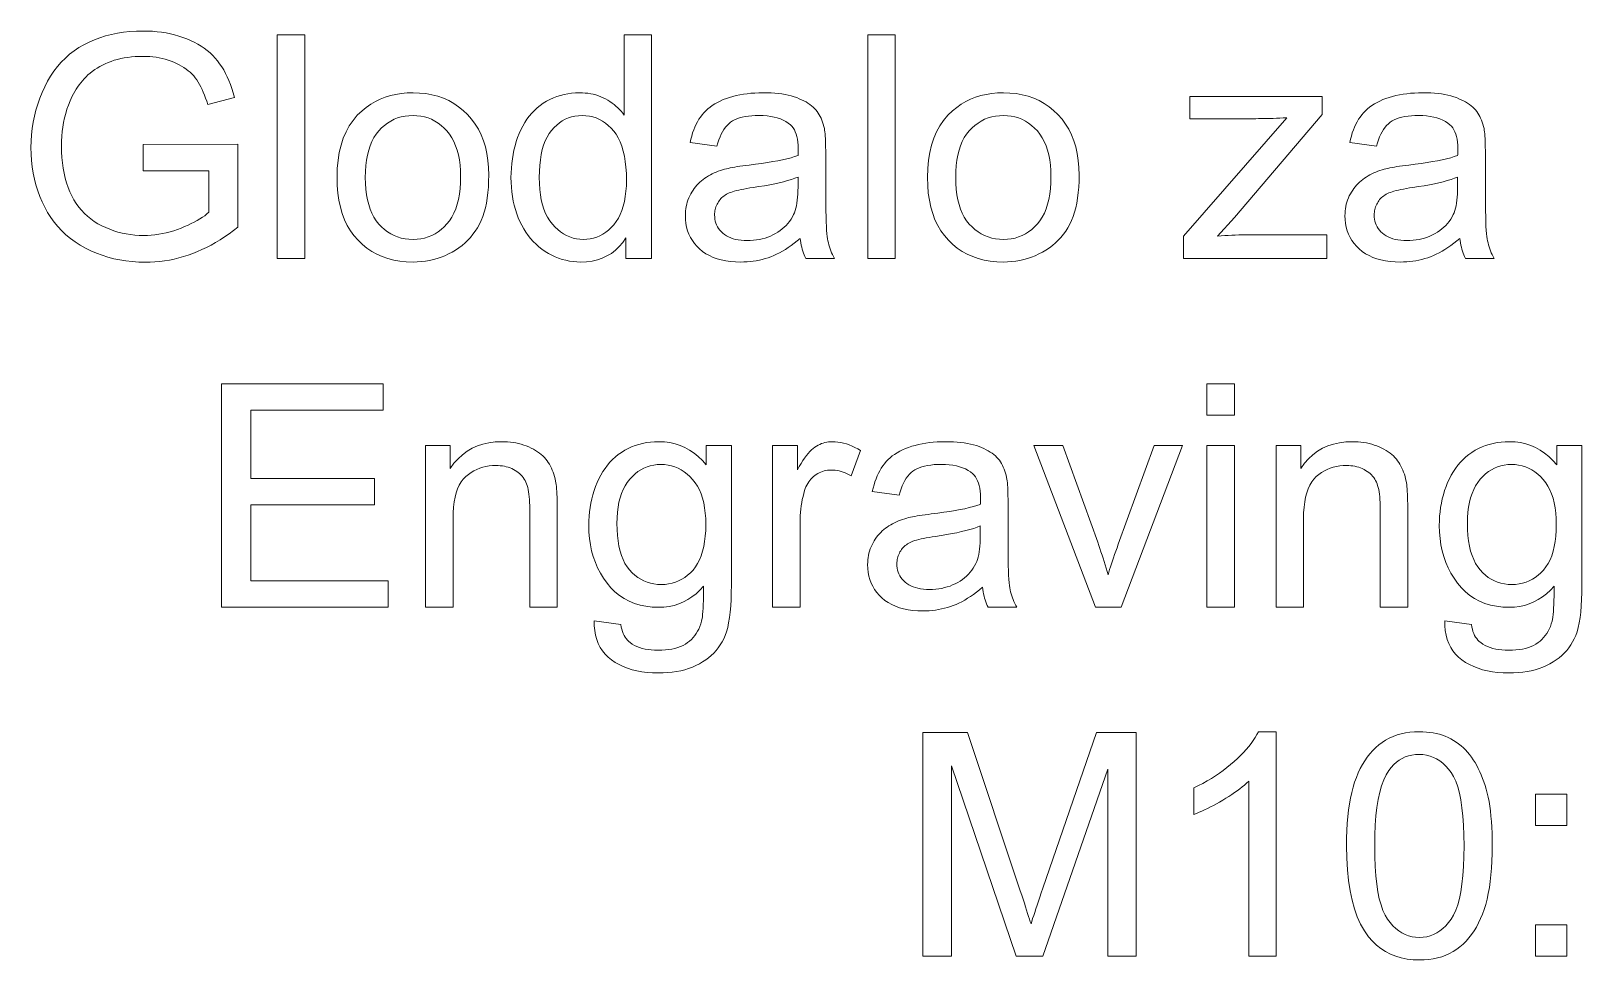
# Model space of a CAD drawing. Extents: x 0 to 594, y 0 to 575.
# Drawn here: x 493.24 to 514.06, y 176.01 to 188.48 of the extents above; entities that cross this region are included whole.
import ezdxf

# ---------------------------------------------------------------- set-up
doc = ezdxf.new("R2010")
doc.units = 0

msp = doc.modelspace()

# ---------------------------------------------------------------- linework, layer by layer
at = {"color": 7, "lineweight": 13}
for points in [[(494.749, 186.605), (494.749, 186.957), (496.019, 186.959), (496.019, 185.845), (495.961, 185.8), (495.902, 185.757), (495.842, 185.716), (495.782, 185.677), (495.722, 185.641), (495.662, 185.607), (495.601, 185.575), (495.539, 185.546), (495.478, 185.519), (495.416, 185.494), (495.353, 185.472), (495.291, 185.452), (495.228, 185.434), (495.164, 185.419), (495.101, 185.406), (495.037, 185.396), (494.972, 185.387), (494.908, 185.382), (494.843, 185.378), (494.777, 185.377), (494.69, 185.379), (494.604, 185.384), (494.519, 185.394), (494.437, 185.407), (494.355, 185.424), (494.276, 185.445), (494.198, 185.47), (494.122, 185.498), (494.047, 185.53), (493.974, 185.566), (493.904, 185.606), (493.837, 185.649), (493.773, 185.695), (493.713, 185.745), (493.657, 185.798), (493.604, 185.854), (493.555, 185.914), (493.509, 185.977), (493.467, 186.044), (493.429, 186.114), (493.394, 186.186), (493.362, 186.26), (493.335, 186.336), (493.311, 186.413), (493.291, 186.493), (493.274, 186.573), (493.261, 186.656), (493.252, 186.74), (493.246, 186.826), (493.244, 186.914), (493.246, 187.001), (493.252, 187.086), (493.261, 187.171), (493.274, 187.255), (493.29, 187.337), (493.31, 187.418), (493.334, 187.498), (493.362, 187.577), (493.393, 187.655), (493.428, 187.731), (493.466, 187.805), (493.507, 187.875), (493.552, 187.941), (493.6, 188.004), (493.651, 188.062), (493.705, 188.116), (493.763, 188.167), (493.823, 188.213), (493.887, 188.256), (493.955, 188.295), (494.024, 188.33), (494.096, 188.361), (494.17, 188.389), (494.246, 188.413), (494.324, 188.433), (494.405, 188.45), (494.487, 188.463), (494.571, 188.472), (494.658, 188.477), (494.747, 188.479), (494.811, 188.478), (494.874, 188.475), (494.936, 188.47), (494.997, 188.462), (495.056, 188.453), (495.115, 188.441), (495.171, 188.427), (495.227, 188.412), (495.282, 188.394), (495.335, 188.374), (495.386, 188.352), (495.436, 188.328), (495.482, 188.303), (495.527, 188.276), (495.569, 188.248), (495.61, 188.217), (495.647, 188.186), (495.683, 188.152), (495.716, 188.117), (495.747, 188.08), (495.776, 188.041), (495.804, 188), (495.83, 187.957), (495.855, 187.911), (495.879, 187.863), (495.901, 187.813), (495.921, 187.76), (495.94, 187.706), (495.958, 187.648), (495.974, 187.589), (495.616, 187.491), (495.602, 187.536), (495.588, 187.578), (495.573, 187.619), (495.557, 187.658), (495.541, 187.695), (495.523, 187.73), (495.506, 187.763), (495.487, 187.795), (495.468, 187.824), (495.448, 187.851), (495.428, 187.877), (495.405, 187.901), (495.381, 187.925), (495.354, 187.947), (495.327, 187.969), (495.297, 187.989), (495.266, 188.009), (495.233, 188.027), (495.198, 188.044), (495.162, 188.061), (495.124, 188.076), (495.086, 188.089), (495.047, 188.101), (495.006, 188.111), (494.965, 188.12), (494.924, 188.127), (494.881, 188.132), (494.838, 188.136), (494.794, 188.139), (494.749, 188.139), (494.695, 188.139), (494.643, 188.136), (494.592, 188.132), (494.543, 188.126), (494.495, 188.119), (494.448, 188.11), (494.404, 188.099), (494.36, 188.086), (494.318, 188.072), (494.278, 188.057), (494.239, 188.039), (494.202, 188.021), (494.166, 188.002), (494.131, 187.982), (494.099, 187.961), (494.067, 187.938), (494.038, 187.915), (494.009, 187.891), (493.983, 187.865), (493.958, 187.839), (493.934, 187.811), (493.911, 187.784), (493.889, 187.755), (493.869, 187.726), (493.849, 187.697), (493.831, 187.667), (493.814, 187.637), (493.798, 187.605), (493.782, 187.574), (493.768, 187.542), (493.747, 187.486), (493.727, 187.429), (493.71, 187.371), (493.695, 187.312), (493.682, 187.252), (493.672, 187.191), (493.664, 187.129), (493.658, 187.066), (493.655, 187.003), (493.654, 186.938), (493.655, 186.859), (493.659, 186.783), (493.666, 186.709), (493.676, 186.638), (493.688, 186.57), (493.703, 186.504), (493.721, 186.441), (493.742, 186.38), (493.766, 186.322), (493.792, 186.267), (493.821, 186.214), (493.852, 186.165), (493.886, 186.117), (493.923, 186.073), (493.961, 186.032), (494.003, 185.993), (494.047, 185.957), (494.093, 185.924), (494.142, 185.893), (494.194, 185.866), (494.247, 185.841), (494.301, 185.819), (494.355, 185.799), (494.41, 185.782), (494.466, 185.768), (494.523, 185.756), (494.58, 185.747), (494.637, 185.74), (494.696, 185.736), (494.755, 185.735), (494.806, 185.736), (494.857, 185.739), (494.908, 185.744), (494.959, 185.751), (495.009, 185.76), (495.06, 185.771), (495.11, 185.784), (495.159, 185.798), (495.209, 185.815), (495.258, 185.834), (495.306, 185.854), (495.352, 185.874), (495.395, 185.895), (495.436, 185.916), (495.474, 185.937), (495.51, 185.958), (495.544, 185.98), (495.575, 186.001), (495.604, 186.024), (495.631, 186.046), (495.631, 186.605)], [(496.549, 185.428), (496.549, 188.428), (496.918, 188.428), (496.918, 185.428)], [(501.229, 185.428), (501.229, 185.702), (501.186, 185.641), (501.139, 185.586), (501.088, 185.537), (501.033, 185.495), (500.974, 185.46), (500.911, 185.431), (500.845, 185.408), (500.774, 185.392), (500.7, 185.382), (500.622, 185.379), (500.57, 185.38), (500.519, 185.385), (500.47, 185.392), (500.421, 185.402), (500.372, 185.415), (500.325, 185.43), (500.278, 185.449), (500.233, 185.471), (500.188, 185.495), (500.144, 185.522), (500.101, 185.552), (500.061, 185.584), (500.022, 185.618), (499.985, 185.655), (499.95, 185.694), (499.918, 185.735), (499.887, 185.778), (499.858, 185.824), (499.831, 185.872), (499.806, 185.922), (499.783, 185.974), (499.763, 186.028), (499.745, 186.083), (499.73, 186.14), (499.716, 186.198), (499.706, 186.258), (499.697, 186.319), (499.691, 186.382), (499.688, 186.447), (499.686, 186.513), (499.688, 186.577), (499.691, 186.64), (499.696, 186.702), (499.704, 186.763), (499.714, 186.823), (499.726, 186.881), (499.74, 186.939), (499.756, 186.995), (499.774, 187.049), (499.795, 187.103), (499.818, 187.155), (499.843, 187.204), (499.87, 187.251), (499.899, 187.295), (499.931, 187.337), (499.964, 187.376), (500, 187.413), (500.038, 187.448), (500.078, 187.48), (500.12, 187.509), (500.164, 187.536), (500.209, 187.56), (500.255, 187.581), (500.302, 187.6), (500.35, 187.615), (500.399, 187.628), (500.449, 187.638), (500.5, 187.645), (500.552, 187.649), (500.605, 187.65), (500.644, 187.65), (500.682, 187.647), (500.719, 187.643), (500.756, 187.637), (500.791, 187.63), (500.826, 187.621), (500.859, 187.61), (500.892, 187.597), (500.924, 187.583), (500.955, 187.567), (500.985, 187.55), (501.014, 187.532), (501.042, 187.513), (501.069, 187.493), (501.094, 187.472), (501.119, 187.45), (501.142, 187.427), (501.164, 187.403), (501.185, 187.378), (501.205, 187.352), (501.205, 188.428), (501.571, 188.428), (501.571, 185.428)], [(504.473, 185.428), (504.473, 188.428), (504.841, 188.428), (504.841, 185.428)], [(497.352, 186.515), (497.355, 186.632), (497.365, 186.744), (497.382, 186.849), (497.405, 186.947), (497.435, 187.04), (497.472, 187.126), (497.516, 187.206), (497.566, 187.28), (497.623, 187.348), (497.687, 187.409), (497.744, 187.455), (497.804, 187.496), (497.866, 187.532), (497.931, 187.563), (497.998, 187.59), (498.068, 187.612), (498.14, 187.629), (498.214, 187.641), (498.291, 187.648), (498.371, 187.65), (498.459, 187.647), (498.543, 187.639), (498.625, 187.624), (498.703, 187.603), (498.778, 187.577), (498.85, 187.545), (498.918, 187.506), (498.983, 187.462), (499.045, 187.412), (499.103, 187.357), (499.157, 187.296), (499.206, 187.23), (499.248, 187.16), (499.285, 187.086), (499.317, 187.007), (499.342, 186.924), (499.362, 186.836), (499.376, 186.743), (499.385, 186.647), (499.388, 186.545), (499.386, 186.463), (499.383, 186.385), (499.376, 186.31), (499.368, 186.238), (499.356, 186.171), (499.342, 186.106), (499.326, 186.046), (499.307, 185.989), (499.286, 185.935), (499.262, 185.885), (499.236, 185.838), (499.207, 185.793), (499.176, 185.751), (499.143, 185.71), (499.107, 185.672), (499.07, 185.635), (499.03, 185.601), (498.987, 185.569), (498.943, 185.54), (498.896, 185.512), (498.847, 185.487), (498.798, 185.464), (498.747, 185.444), (498.696, 185.427), (498.644, 185.412), (498.591, 185.4), (498.537, 185.391), (498.483, 185.384), (498.427, 185.38), (498.371, 185.379), (498.281, 185.382), (498.195, 185.391), (498.113, 185.405), (498.034, 185.426), (497.958, 185.452), (497.886, 185.484), (497.818, 185.522), (497.753, 185.566), (497.691, 185.616), (497.633, 185.671), (497.579, 185.733), (497.532, 185.799), (497.489, 185.87), (497.453, 185.947), (497.422, 186.029), (497.397, 186.115), (497.377, 186.208), (497.363, 186.305), (497.354, 186.407)], [(503.568, 185.696), (503.528, 185.662), (503.487, 185.631), (503.447, 185.601), (503.407, 185.573), (503.368, 185.548), (503.328, 185.524), (503.29, 185.503), (503.251, 185.483), (503.213, 185.466), (503.175, 185.45), (503.136, 185.437), (503.098, 185.425), (503.059, 185.414), (503.019, 185.405), (502.978, 185.397), (502.937, 185.39), (502.896, 185.385), (502.854, 185.382), (502.811, 185.38), (502.768, 185.379), (502.698, 185.381), (502.632, 185.386), (502.568, 185.395), (502.508, 185.407), (502.452, 185.423), (502.398, 185.442), (502.348, 185.465), (502.301, 185.491), (502.258, 185.521), (502.218, 185.554), (502.181, 185.59), (502.149, 185.628), (502.12, 185.668), (502.095, 185.709), (502.074, 185.753), (502.056, 185.799), (502.043, 185.846), (502.033, 185.896), (502.027, 185.948), (502.026, 186.001), (502.026, 186.033), (502.028, 186.064), (502.032, 186.094), (502.037, 186.124), (502.044, 186.154), (502.052, 186.183), (502.061, 186.211), (502.072, 186.239), (502.084, 186.266), (502.098, 186.293), (502.113, 186.318), (502.129, 186.343), (502.146, 186.367), (502.163, 186.39), (502.182, 186.412), (502.202, 186.432), (502.222, 186.452), (502.243, 186.47), (502.265, 186.488), (502.288, 186.504), (502.312, 186.52), (502.337, 186.535), (502.362, 186.549), (502.387, 186.562), (502.414, 186.574), (502.44, 186.586), (502.468, 186.597), (502.496, 186.607), (502.524, 186.617), (502.553, 186.625), (502.576, 186.631), (502.601, 186.636), (502.629, 186.642), (502.658, 186.648), (502.69, 186.653), (502.723, 186.659), (502.759, 186.664), (502.798, 186.67), (502.838, 186.675), (502.881, 186.68), (502.968, 186.691), (503.05, 186.702), (503.127, 186.714), (503.2, 186.726), (503.268, 186.739), (503.332, 186.752), (503.39, 186.765), (503.444, 186.779), (503.493, 186.793), (503.538, 186.807), (503.538, 186.822), (503.539, 186.835), (503.539, 186.848), (503.539, 186.859), (503.539, 186.869), (503.54, 186.878), (503.54, 186.886), (503.54, 186.893), (503.54, 186.899), (503.54, 186.903), (503.539, 186.947), (503.536, 186.988), (503.53, 187.027), (503.523, 187.062), (503.514, 187.095), (503.502, 187.126), (503.489, 187.153), (503.473, 187.178), (503.455, 187.201), (503.435, 187.221), (503.406, 187.244), (503.374, 187.266), (503.338, 187.284), (503.301, 187.301), (503.26, 187.314), (503.217, 187.325), (503.171, 187.334), (503.122, 187.34), (503.07, 187.344), (503.016, 187.345), (502.965, 187.345), (502.917, 187.342), (502.872, 187.337), (502.83, 187.331), (502.79, 187.323), (502.753, 187.313), (502.719, 187.301), (502.687, 187.287), (502.658, 187.272), (502.632, 187.254), (502.608, 187.235), (502.585, 187.212), (502.564, 187.187), (502.544, 187.159), (502.525, 187.128), (502.507, 187.095), (502.491, 187.058), (502.475, 187.019), (502.462, 186.977), (502.449, 186.932), (502.089, 186.981), (502.099, 187.027), (502.111, 187.07), (502.124, 187.112), (502.138, 187.152), (502.154, 187.19), (502.171, 187.227), (502.189, 187.261), (502.208, 187.294), (502.229, 187.325), (502.251, 187.355), (502.274, 187.382), (502.3, 187.409), (502.327, 187.434), (502.357, 187.458), (502.388, 187.48), (502.422, 187.502), (502.457, 187.522), (502.495, 187.54), (502.534, 187.558), (502.576, 187.574), (502.619, 187.588), (502.664, 187.601), (502.71, 187.613), (502.757, 187.623), (502.806, 187.631), (502.856, 187.638), (502.907, 187.643), (502.96, 187.647), (503.014, 187.65), (503.069, 187.65), (503.124, 187.65), (503.176, 187.648), (503.227, 187.644), (503.275, 187.64), (503.321, 187.634), (503.366, 187.627), (503.408, 187.618), (503.448, 187.608), (503.486, 187.597), (503.521, 187.585), (503.555, 187.571), (503.587, 187.557), (503.617, 187.543), (503.646, 187.527), (503.672, 187.511), (503.697, 187.494), (503.72, 187.477), (503.741, 187.458), (503.76, 187.44), (503.777, 187.42), (503.793, 187.4), (503.808, 187.378), (503.822, 187.356), (503.835, 187.332), (503.847, 187.308), (503.858, 187.282), (503.868, 187.256), (503.877, 187.228), (503.885, 187.199), (503.892, 187.169), (503.895, 187.149), (503.898, 187.126), (503.901, 187.099), (503.904, 187.07), (503.906, 187.037), (503.907, 187.002), (503.909, 186.963), (503.909, 186.922), (503.91, 186.877), (503.91, 186.83), (503.91, 186.339), (503.91, 186.24), (503.911, 186.148), (503.912, 186.064), (503.914, 185.988), (503.916, 185.919), (503.919, 185.858), (503.922, 185.805), (503.925, 185.758), (503.929, 185.72), (503.934, 185.689), (503.939, 185.662), (503.945, 185.635), (503.952, 185.608), (503.96, 185.582), (503.969, 185.556), (503.979, 185.53), (503.989, 185.504), (504.001, 185.478), (504.013, 185.453), (504.027, 185.428), (503.642, 185.428), (503.631, 185.451), (503.621, 185.475), (503.611, 185.5), (503.603, 185.526), (503.595, 185.552), (503.588, 185.579), (503.582, 185.607), (503.577, 185.636), (503.572, 185.666)], [(505.275, 186.515), (505.279, 186.632), (505.289, 186.744), (505.305, 186.849), (505.329, 186.947), (505.359, 187.04), (505.396, 187.126), (505.44, 187.206), (505.49, 187.28), (505.547, 187.348), (505.611, 187.409), (505.668, 187.455), (505.728, 187.496), (505.79, 187.532), (505.855, 187.563), (505.922, 187.59), (505.991, 187.612), (506.063, 187.629), (506.138, 187.641), (506.215, 187.648), (506.294, 187.65), (506.382, 187.647), (506.467, 187.639), (506.548, 187.624), (506.627, 187.603), (506.702, 187.577), (506.773, 187.545), (506.841, 187.506), (506.907, 187.462), (506.968, 187.412), (507.027, 187.357), (507.081, 187.296), (507.129, 187.23), (507.172, 187.16), (507.209, 187.086), (507.24, 187.007), (507.266, 186.924), (507.286, 186.836), (507.3, 186.743), (507.308, 186.647), (507.311, 186.545), (507.31, 186.463), (507.306, 186.385), (507.3, 186.31), (507.291, 186.238), (507.28, 186.171), (507.266, 186.106), (507.25, 186.046), (507.231, 185.989), (507.209, 185.935), (507.185, 185.885), (507.159, 185.838), (507.131, 185.793), (507.1, 185.751), (507.066, 185.71), (507.031, 185.672), (506.993, 185.635), (506.953, 185.601), (506.911, 185.569), (506.866, 185.54), (506.819, 185.512), (506.771, 185.487), (506.721, 185.464), (506.671, 185.444), (506.62, 185.427), (506.568, 185.412), (506.515, 185.4), (506.461, 185.391), (506.406, 185.384), (506.351, 185.38), (506.294, 185.379), (506.205, 185.382), (506.119, 185.391), (506.036, 185.405), (505.957, 185.426), (505.882, 185.452), (505.81, 185.484), (505.741, 185.522), (505.676, 185.566), (505.615, 185.616), (505.557, 185.671), (505.503, 185.733), (505.455, 185.799), (505.413, 185.87), (505.376, 185.947), (505.346, 186.029), (505.32, 186.115), (505.301, 186.208), (505.286, 186.305), (505.278, 186.407)], [(508.713, 185.428), (508.713, 185.727), (510.096, 187.315), (510.05, 187.312), (510.005, 187.31), (509.96, 187.308), (509.917, 187.307), (509.875, 187.306), (509.834, 187.304), (509.794, 187.304), (509.755, 187.303), (509.718, 187.303), (509.681, 187.302), (508.795, 187.302), (508.795, 187.601), (510.571, 187.601), (510.571, 187.358), (509.395, 185.978), (509.167, 185.727), (509.217, 185.73), (509.265, 185.733), (509.313, 185.736), (509.361, 185.739), (509.407, 185.741), (509.453, 185.742), (509.499, 185.744), (509.544, 185.744), (509.588, 185.745), (509.632, 185.745), (510.637, 185.745), (510.637, 185.428)], [(512.421, 185.696), (512.38, 185.662), (512.34, 185.631), (512.3, 185.601), (512.26, 185.573), (512.22, 185.548), (512.181, 185.524), (512.142, 185.503), (512.104, 185.483), (512.065, 185.466), (512.027, 185.45), (511.989, 185.437), (511.95, 185.425), (511.911, 185.414), (511.871, 185.405), (511.831, 185.397), (511.79, 185.39), (511.749, 185.385), (511.707, 185.382), (511.664, 185.38), (511.621, 185.379), (511.551, 185.381), (511.484, 185.386), (511.421, 185.395), (511.361, 185.407), (511.304, 185.423), (511.251, 185.442), (511.201, 185.465), (511.154, 185.491), (511.111, 185.521), (511.071, 185.554), (511.034, 185.59), (511.001, 185.628), (510.972, 185.668), (510.947, 185.709), (510.926, 185.753), (510.909, 185.799), (510.895, 185.846), (510.886, 185.896), (510.88, 185.948), (510.878, 186.001), (510.879, 186.033), (510.881, 186.064), (510.885, 186.094), (510.89, 186.124), (510.896, 186.154), (510.904, 186.183), (510.914, 186.211), (510.925, 186.239), (510.937, 186.266), (510.951, 186.293), (510.966, 186.318), (510.982, 186.343), (510.998, 186.367), (511.016, 186.39), (511.035, 186.412), (511.054, 186.432), (511.075, 186.452), (511.096, 186.47), (511.118, 186.488), (511.141, 186.504), (511.165, 186.52), (511.189, 186.535), (511.214, 186.549), (511.24, 186.562), (511.266, 186.574), (511.293, 186.586), (511.32, 186.597), (511.348, 186.607), (511.377, 186.617), (511.406, 186.625), (511.429, 186.631), (511.454, 186.636), (511.481, 186.642), (511.511, 186.648), (511.542, 186.653), (511.576, 186.659), (511.612, 186.664), (511.65, 186.67), (511.691, 186.675), (511.734, 186.68), (511.82, 186.691), (511.903, 186.702), (511.98, 186.714), (512.053, 186.726), (512.121, 186.739), (512.184, 186.752), (512.243, 186.765), (512.297, 186.779), (512.346, 186.793), (512.39, 186.807), (512.391, 186.822), (512.391, 186.835), (512.391, 186.848), (512.392, 186.859), (512.392, 186.869), (512.392, 186.878), (512.392, 186.886), (512.392, 186.893), (512.392, 186.899), (512.393, 186.903), (512.391, 186.947), (512.388, 186.988), (512.383, 187.027), (512.376, 187.062), (512.366, 187.095), (512.355, 187.126), (512.341, 187.153), (512.326, 187.178), (512.308, 187.201), (512.288, 187.221), (512.259, 187.244), (512.226, 187.266), (512.191, 187.284), (512.153, 187.301), (512.113, 187.314), (512.069, 187.325), (512.023, 187.334), (511.974, 187.34), (511.923, 187.344), (511.869, 187.345), (511.818, 187.345), (511.77, 187.342), (511.725, 187.337), (511.682, 187.331), (511.643, 187.323), (511.606, 187.313), (511.571, 187.301), (511.54, 187.287), (511.511, 187.272), (511.485, 187.254), (511.461, 187.235), (511.438, 187.212), (511.416, 187.187), (511.396, 187.159), (511.377, 187.128), (511.36, 187.095), (511.343, 187.058), (511.328, 187.019), (511.314, 186.977), (511.302, 186.932), (510.942, 186.981), (510.952, 187.027), (510.964, 187.07), (510.977, 187.112), (510.991, 187.152), (511.007, 187.19), (511.023, 187.227), (511.041, 187.261), (511.061, 187.294), (511.081, 187.325), (511.103, 187.355), (511.127, 187.382), (511.152, 187.409), (511.18, 187.434), (511.209, 187.458), (511.241, 187.48), (511.274, 187.502), (511.31, 187.522), (511.348, 187.54), (511.387, 187.558), (511.429, 187.574), (511.472, 187.588), (511.516, 187.601), (511.562, 187.613), (511.61, 187.623), (511.658, 187.631), (511.708, 187.638), (511.76, 187.643), (511.812, 187.647), (511.866, 187.65), (511.922, 187.65), (511.976, 187.65), (512.029, 187.648), (512.079, 187.644), (512.128, 187.64), (512.174, 187.634), (512.218, 187.627), (512.26, 187.618), (512.3, 187.608), (512.338, 187.597), (512.374, 187.585), (512.408, 187.571), (512.44, 187.557), (512.47, 187.543), (512.498, 187.527), (512.525, 187.511), (512.55, 187.494), (512.573, 187.477), (512.593, 187.458), (512.613, 187.44), (512.63, 187.42), (512.646, 187.4), (512.661, 187.378), (512.675, 187.356), (512.688, 187.332), (512.699, 187.308), (512.71, 187.282), (512.72, 187.256), (512.729, 187.228), (512.737, 187.199), (512.745, 187.169), (512.748, 187.149), (512.751, 187.126), (512.754, 187.099), (512.756, 187.07), (512.758, 187.037), (512.76, 187.002), (512.761, 186.963), (512.762, 186.922), (512.763, 186.877), (512.763, 186.83), (512.763, 186.339), (512.763, 186.24), (512.764, 186.148), (512.765, 186.064), (512.767, 185.988), (512.769, 185.919), (512.771, 185.858), (512.774, 185.805), (512.778, 185.758), (512.782, 185.72), (512.786, 185.689), (512.792, 185.662), (512.798, 185.635), (512.805, 185.608), (512.813, 185.582), (512.821, 185.556), (512.831, 185.53), (512.842, 185.504), (512.854, 185.478), (512.866, 185.453), (512.88, 185.428), (512.495, 185.428), (512.484, 185.451), (512.474, 185.475), (512.464, 185.5), (512.456, 185.526), (512.448, 185.552), (512.441, 185.579), (512.435, 185.607), (512.429, 185.636), (512.425, 185.666)], [(497.73, 186.515), (497.732, 186.433), (497.737, 186.356), (497.747, 186.283), (497.759, 186.214), (497.776, 186.15), (497.796, 186.089), (497.819, 186.033), (497.847, 185.981), (497.878, 185.933), (497.912, 185.889), (497.95, 185.85), (497.989, 185.815), (498.03, 185.784), (498.073, 185.757), (498.118, 185.734), (498.165, 185.715), (498.213, 185.7), (498.264, 185.69), (498.316, 185.684), (498.371, 185.682), (498.425, 185.684), (498.477, 185.69), (498.527, 185.701), (498.575, 185.715), (498.622, 185.734), (498.667, 185.757), (498.709, 185.784), (498.75, 185.815), (498.79, 185.851), (498.827, 185.89), (498.862, 185.934), (498.893, 185.983), (498.92, 186.035), (498.944, 186.092), (498.964, 186.154), (498.98, 186.22), (498.993, 186.29), (499.002, 186.365), (499.007, 186.444), (499.009, 186.527), (499.007, 186.606), (499.002, 186.68), (498.993, 186.751), (498.98, 186.818), (498.963, 186.881), (498.943, 186.94), (498.919, 186.996), (498.892, 187.047), (498.861, 187.094), (498.826, 187.138), (498.788, 187.177), (498.749, 187.213), (498.708, 187.244), (498.665, 187.271), (498.621, 187.294), (498.574, 187.312), (498.526, 187.327), (498.476, 187.337), (498.424, 187.343), (498.371, 187.345), (498.316, 187.343), (498.264, 187.337), (498.213, 187.327), (498.165, 187.312), (498.118, 187.294), (498.073, 187.271), (498.03, 187.244), (497.989, 187.213), (497.95, 187.178), (497.912, 187.139), (497.878, 187.095), (497.847, 187.048), (497.819, 186.996), (497.796, 186.94), (497.776, 186.879), (497.759, 186.815), (497.747, 186.746), (497.737, 186.673), (497.732, 186.596)], [(500.065, 186.513), (500.067, 186.431), (500.072, 186.354), (500.081, 186.281), (500.093, 186.212), (500.109, 186.148), (500.128, 186.087), (500.151, 186.031), (500.178, 185.98), (500.208, 185.932), (500.241, 185.888), (500.277, 185.849), (500.314, 185.814), (500.352, 185.783), (500.392, 185.756), (500.433, 185.733), (500.475, 185.715), (500.519, 185.7), (500.563, 185.69), (500.609, 185.684), (500.656, 185.682), (500.704, 185.684), (500.75, 185.69), (500.795, 185.7), (500.838, 185.713), (500.88, 185.731), (500.92, 185.753), (500.959, 185.778), (500.996, 185.808), (501.032, 185.842), (501.067, 185.879), (501.099, 185.921), (501.128, 185.967), (501.153, 186.016), (501.175, 186.07), (501.193, 186.129), (501.209, 186.191), (501.22, 186.257), (501.229, 186.328), (501.234, 186.403), (501.236, 186.482), (501.234, 186.569), (501.229, 186.651), (501.22, 186.728), (501.208, 186.801), (501.193, 186.869), (501.174, 186.932), (501.151, 186.99), (501.126, 187.044), (501.096, 187.093), (501.064, 187.137), (501.029, 187.176), (500.992, 187.212), (500.953, 187.243), (500.913, 187.27), (500.872, 187.293), (500.829, 187.312), (500.784, 187.327), (500.738, 187.337), (500.69, 187.343), (500.64, 187.345), (500.592, 187.343), (500.545, 187.337), (500.5, 187.327), (500.457, 187.313), (500.415, 187.295), (500.375, 187.273), (500.336, 187.247), (500.299, 187.217), (500.264, 187.183), (500.23, 187.145), (500.199, 187.102), (500.171, 187.055), (500.146, 187.004), (500.124, 186.947), (500.106, 186.887), (500.091, 186.821), (500.08, 186.751), (500.072, 186.676), (500.067, 186.597)], [(505.654, 186.515), (505.656, 186.433), (505.661, 186.356), (505.67, 186.283), (505.683, 186.214), (505.699, 186.15), (505.719, 186.089), (505.743, 186.033), (505.77, 185.981), (505.801, 185.933), (505.836, 185.889), (505.873, 185.85), (505.913, 185.815), (505.954, 185.784), (505.997, 185.757), (506.042, 185.734), (506.088, 185.715), (506.137, 185.7), (506.188, 185.69), (506.24, 185.684), (506.294, 185.682), (506.348, 185.684), (506.4, 185.69), (506.451, 185.701), (506.499, 185.715), (506.545, 185.734), (506.59, 185.757), (506.633, 185.784), (506.674, 185.815), (506.713, 185.851), (506.751, 185.89), (506.785, 185.934), (506.816, 185.983), (506.844, 186.035), (506.867, 186.092), (506.887, 186.154), (506.904, 186.22), (506.916, 186.29), (506.925, 186.365), (506.931, 186.444), (506.933, 186.527), (506.931, 186.606), (506.925, 186.68), (506.916, 186.751), (506.903, 186.818), (506.887, 186.881), (506.867, 186.94), (506.843, 186.996), (506.816, 187.047), (506.784, 187.094), (506.75, 187.138), (506.712, 187.177), (506.673, 187.213), (506.632, 187.244), (506.589, 187.271), (506.544, 187.294), (506.498, 187.312), (506.45, 187.327), (506.4, 187.337), (506.348, 187.343), (506.294, 187.345), (506.24, 187.343), (506.188, 187.337), (506.137, 187.327), (506.088, 187.312), (506.042, 187.294), (505.997, 187.271), (505.954, 187.244), (505.913, 187.213), (505.873, 187.178), (505.836, 187.139), (505.801, 187.095), (505.77, 187.048), (505.743, 186.996), (505.719, 186.94), (505.699, 186.879), (505.683, 186.815), (505.67, 186.746), (505.661, 186.673), (505.656, 186.596)], [(503.538, 186.519), (503.496, 186.503), (503.45, 186.487), (503.399, 186.472), (503.345, 186.457), (503.287, 186.443), (503.225, 186.429), (503.159, 186.416), (503.089, 186.403), (503.014, 186.391), (502.936, 186.38), (502.892, 186.373), (502.851, 186.366), (502.812, 186.359), (502.776, 186.352), (502.742, 186.345), (502.711, 186.337), (502.683, 186.33), (502.658, 186.322), (502.635, 186.314), (502.615, 186.306), (502.596, 186.297), (502.579, 186.288), (502.562, 186.278), (502.546, 186.267), (502.531, 186.255), (502.517, 186.243), (502.504, 186.23), (502.492, 186.216), (502.48, 186.202), (502.47, 186.186), (502.46, 186.17), (502.451, 186.154), (502.443, 186.137), (502.437, 186.12), (502.431, 186.103), (502.427, 186.085), (502.423, 186.067), (502.42, 186.049), (502.419, 186.03), (502.418, 186.011), (502.42, 185.982), (502.423, 185.954), (502.428, 185.927), (502.436, 185.901), (502.446, 185.876), (502.459, 185.852), (502.473, 185.829), (502.49, 185.807), (502.509, 185.786), (502.53, 185.766), (502.553, 185.747), (502.579, 185.73), (502.606, 185.716), (502.636, 185.703), (502.667, 185.692), (502.701, 185.683), (502.737, 185.676), (502.775, 185.671), (502.814, 185.668), (502.856, 185.667), (502.898, 185.668), (502.94, 185.671), (502.98, 185.676), (503.019, 185.682), (503.057, 185.691), (503.095, 185.701), (503.131, 185.713), (503.167, 185.727), (503.201, 185.743), (503.235, 185.761), (503.267, 185.78), (503.298, 185.801), (503.326, 185.823), (503.353, 185.846), (503.379, 185.871), (503.402, 185.897), (503.424, 185.924), (503.444, 185.953), (503.462, 185.984), (503.478, 186.015), (503.49, 186.041), (503.5, 186.07), (503.509, 186.101), (503.516, 186.134), (503.523, 186.17), (503.528, 186.208), (503.532, 186.248), (503.535, 186.291), (503.537, 186.336), (503.538, 186.384)], [(512.39, 186.519), (512.348, 186.503), (512.302, 186.487), (512.252, 186.472), (512.198, 186.457), (512.14, 186.443), (512.078, 186.429), (512.011, 186.416), (511.941, 186.403), (511.867, 186.391), (511.789, 186.38), (511.745, 186.373), (511.703, 186.366), (511.664, 186.359), (511.628, 186.352), (511.595, 186.345), (511.564, 186.337), (511.536, 186.33), (511.51, 186.322), (511.488, 186.314), (511.468, 186.306), (511.449, 186.297), (511.432, 186.288), (511.415, 186.278), (511.399, 186.267), (511.384, 186.255), (511.37, 186.243), (511.357, 186.23), (511.344, 186.216), (511.333, 186.202), (511.322, 186.186), (511.313, 186.17), (511.304, 186.154), (511.296, 186.137), (511.289, 186.12), (511.284, 186.103), (511.279, 186.085), (511.276, 186.067), (511.273, 186.049), (511.272, 186.03), (511.271, 186.011), (511.272, 185.982), (511.276, 185.954), (511.281, 185.927), (511.289, 185.901), (511.299, 185.876), (511.311, 185.852), (511.326, 185.829), (511.342, 185.807), (511.361, 185.786), (511.383, 185.766), (511.406, 185.747), (511.431, 185.73), (511.459, 185.716), (511.488, 185.703), (511.52, 185.692), (511.554, 185.683), (511.589, 185.676), (511.627, 185.671), (511.667, 185.668), (511.709, 185.667), (511.751, 185.668), (511.792, 185.671), (511.832, 185.676), (511.872, 185.682), (511.91, 185.691), (511.947, 185.701), (511.984, 185.713), (512.019, 185.727), (512.054, 185.743), (512.088, 185.761), (512.12, 185.78), (512.15, 185.801), (512.179, 185.823), (512.206, 185.846), (512.231, 185.871), (512.255, 185.897), (512.277, 185.924), (512.297, 185.953), (512.315, 185.984), (512.331, 186.015), (512.342, 186.041), (512.352, 186.07), (512.361, 186.101), (512.369, 186.134), (512.376, 186.17), (512.381, 186.208), (512.385, 186.248), (512.388, 186.291), (512.39, 186.336), (512.39, 186.384)], [(495.799, 180.746), (495.799, 183.746), (497.969, 183.746), (497.969, 183.392), (496.196, 183.392), (496.196, 182.473), (497.856, 182.473), (497.856, 182.121), (496.196, 182.121), (496.196, 181.1), (498.038, 181.1), (498.038, 180.746)], [(509.025, 183.322), (509.025, 183.746), (509.394, 183.746), (509.394, 183.322)], [(498.539, 180.746), (498.539, 182.919), (498.871, 182.919), (498.871, 182.61), (498.921, 182.678), (498.975, 182.739), (499.034, 182.793), (499.097, 182.839), (499.164, 182.879), (499.235, 182.911), (499.31, 182.936), (499.39, 182.954), (499.474, 182.965), (499.563, 182.968), (499.602, 182.968), (499.64, 182.965), (499.678, 182.962), (499.715, 182.957), (499.751, 182.951), (499.787, 182.943), (499.822, 182.934), (499.857, 182.923), (499.891, 182.911), (499.924, 182.898), (499.956, 182.883), (499.986, 182.868), (500.015, 182.851), (500.042, 182.834), (500.068, 182.816), (500.092, 182.797), (500.114, 182.777), (500.134, 182.757), (500.153, 182.735), (500.17, 182.712), (500.186, 182.689), (500.201, 182.665), (500.215, 182.64), (500.228, 182.614), (500.24, 182.587), (500.251, 182.559), (500.261, 182.531), (500.27, 182.502), (500.278, 182.471), (500.285, 182.44), (500.289, 182.418), (500.292, 182.393), (500.296, 182.365), (500.298, 182.334), (500.3, 182.3), (500.302, 182.262), (500.304, 182.222), (500.305, 182.178), (500.305, 182.132), (500.306, 182.082), (500.306, 180.746), (499.937, 180.746), (499.937, 182.068), (499.937, 182.112), (499.935, 182.153), (499.933, 182.193), (499.93, 182.23), (499.926, 182.265), (499.922, 182.297), (499.916, 182.327), (499.91, 182.355), (499.902, 182.381), (499.894, 182.404), (499.885, 182.426), (499.874, 182.447), (499.862, 182.467), (499.849, 182.486), (499.835, 182.505), (499.819, 182.522), (499.801, 182.539), (499.783, 182.554), (499.763, 182.569), (499.742, 182.582), (499.719, 182.595), (499.696, 182.606), (499.673, 182.616), (499.648, 182.625), (499.623, 182.632), (499.597, 182.638), (499.57, 182.643), (499.542, 182.646), (499.514, 182.648), (499.485, 182.649), (499.439, 182.647), (499.393, 182.643), (499.35, 182.636), (499.307, 182.625), (499.266, 182.612), (499.226, 182.595), (499.187, 182.576), (499.15, 182.553), (499.114, 182.528), (499.079, 182.5), (499.046, 182.467), (499.017, 182.429), (498.992, 182.386), (498.969, 182.337), (498.951, 182.283), (498.935, 182.224), (498.923, 182.159), (498.915, 182.089), (498.91, 182.014), (498.908, 181.933), (498.908, 180.746)], [(500.803, 180.566), (501.161, 180.513), (501.166, 180.48), (501.173, 180.45), (501.182, 180.421), (501.192, 180.394), (501.203, 180.369), (501.217, 180.346), (501.232, 180.325), (501.248, 180.305), (501.266, 180.287), (501.286, 180.271), (501.314, 180.252), (501.345, 180.234), (501.377, 180.219), (501.411, 180.206), (501.448, 180.194), (501.486, 180.185), (501.527, 180.178), (501.569, 180.173), (501.614, 180.17), (501.66, 180.169), (501.71, 180.17), (501.758, 180.173), (501.803, 180.178), (501.846, 180.185), (501.887, 180.194), (501.925, 180.206), (501.961, 180.219), (501.995, 180.234), (502.026, 180.252), (502.055, 180.271), (502.082, 180.292), (502.107, 180.315), (502.131, 180.34), (502.152, 180.366), (502.172, 180.394), (502.19, 180.423), (502.206, 180.454), (502.22, 180.487), (502.233, 180.522), (502.243, 180.558), (502.249, 180.583), (502.254, 180.613), (502.258, 180.647), (502.261, 180.687), (502.264, 180.732), (502.267, 180.782), (502.269, 180.836), (502.27, 180.896), (502.27, 180.961), (502.27, 181.03), (502.221, 180.976), (502.169, 180.928), (502.114, 180.885), (502.058, 180.848), (501.999, 180.817), (501.938, 180.791), (501.874, 180.771), (501.808, 180.757), (501.739, 180.749), (501.668, 180.746), (501.581, 180.749), (501.497, 180.759), (501.418, 180.775), (501.342, 180.798), (501.271, 180.827), (501.204, 180.862), (501.14, 180.904), (501.081, 180.953), (501.026, 181.008), (500.975, 181.069), (500.928, 181.135), (500.886, 181.204), (500.849, 181.275), (500.818, 181.348), (500.79, 181.425), (500.768, 181.504), (500.751, 181.585), (500.739, 181.669), (500.732, 181.756), (500.729, 181.845), (500.73, 181.906), (500.734, 181.967), (500.739, 182.027), (500.747, 182.086), (500.757, 182.144), (500.77, 182.201), (500.784, 182.257), (500.801, 182.312), (500.82, 182.366), (500.842, 182.419), (500.865, 182.47), (500.891, 182.519), (500.918, 182.566), (500.948, 182.61), (500.98, 182.652), (501.013, 182.691), (501.049, 182.728), (501.087, 182.763), (501.126, 182.795), (501.168, 182.825), (501.212, 182.852), (501.257, 182.877), (501.303, 182.898), (501.351, 182.917), (501.401, 182.932), (501.452, 182.945), (501.504, 182.955), (501.558, 182.962), (501.613, 182.967), (501.67, 182.968), (501.746, 182.965), (501.819, 182.956), (501.889, 182.94), (501.957, 182.918), (502.021, 182.89), (502.083, 182.856), (502.143, 182.816), (502.2, 182.769), (502.254, 182.716), (502.305, 182.657), (502.305, 182.919), (502.645, 182.919), (502.645, 181.041), (502.643, 180.942), (502.64, 180.849), (502.635, 180.763), (502.628, 180.682), (502.619, 180.607), (502.607, 180.538), (502.594, 180.475), (502.578, 180.418), (502.561, 180.367), (502.541, 180.321), (502.519, 180.28), (502.495, 180.24), (502.468, 180.202), (502.439, 180.166), (502.408, 180.132), (502.374, 180.099), (502.337, 180.068), (502.299, 180.039), (502.257, 180.012), (502.214, 179.987), (502.168, 179.963), (502.12, 179.942), (502.07, 179.924), (502.018, 179.908), (501.964, 179.895), (501.908, 179.883), (501.849, 179.875), (501.789, 179.869), (501.727, 179.865), (501.662, 179.864), (501.586, 179.866), (501.513, 179.871), (501.442, 179.88), (501.375, 179.892), (501.311, 179.908), (501.249, 179.927), (501.191, 179.95), (501.136, 179.976), (501.083, 180.006), (501.034, 180.039), (500.989, 180.076), (500.948, 180.116), (500.913, 180.16), (500.882, 180.207), (500.857, 180.258), (500.836, 180.312), (500.82, 180.371), (500.809, 180.432), (500.804, 180.497)], [(503.197, 180.746), (503.197, 182.919), (503.529, 182.919), (503.529, 182.59), (503.554, 182.634), (503.579, 182.676), (503.603, 182.714), (503.627, 182.749), (503.651, 182.781), (503.674, 182.81), (503.697, 182.836), (503.719, 182.859), (503.741, 182.878), (503.763, 182.895), (503.785, 182.909), (503.807, 182.921), (503.829, 182.932), (503.852, 182.942), (503.876, 182.95), (503.9, 182.956), (503.924, 182.962), (503.949, 182.965), (503.974, 182.967), (503.999, 182.968), (504.037, 182.967), (504.074, 182.963), (504.112, 182.958), (504.149, 182.949), (504.187, 182.939), (504.225, 182.925), (504.263, 182.91), (504.301, 182.892), (504.339, 182.872), (504.378, 182.85), (504.251, 182.508), (504.224, 182.523), (504.197, 182.537), (504.17, 182.548), (504.143, 182.559), (504.116, 182.568), (504.089, 182.575), (504.062, 182.58), (504.035, 182.584), (504.008, 182.587), (503.981, 182.588), (503.957, 182.587), (503.934, 182.585), (503.911, 182.581), (503.888, 182.576), (503.866, 182.569), (503.845, 182.561), (503.824, 182.552), (503.803, 182.541), (503.783, 182.529), (503.764, 182.515), (503.745, 182.5), (503.728, 182.484), (503.711, 182.466), (503.696, 182.448), (503.682, 182.428), (503.668, 182.408), (503.656, 182.386), (503.645, 182.363), (503.636, 182.339), (503.627, 182.313), (503.615, 182.274), (503.605, 182.233), (503.595, 182.192), (503.588, 182.15), (503.581, 182.108), (503.575, 182.064), (503.571, 182.02), (503.568, 181.975), (503.566, 181.93), (503.565, 181.884), (503.565, 180.746)], [(506.015, 181.014), (505.974, 180.98), (505.934, 180.948), (505.894, 180.919), (505.854, 180.891), (505.814, 180.866), (505.775, 180.842), (505.736, 180.821), (505.697, 180.801), (505.659, 180.784), (505.621, 180.768), (505.583, 180.755), (505.544, 180.743), (505.505, 180.732), (505.465, 180.723), (505.425, 180.715), (505.384, 180.708), (505.342, 180.703), (505.3, 180.7), (505.258, 180.697), (505.215, 180.697), (505.145, 180.698), (505.078, 180.704), (505.015, 180.712), (504.955, 180.725), (504.898, 180.74), (504.845, 180.76), (504.795, 180.782), (504.748, 180.809), (504.704, 180.838), (504.664, 180.872), (504.628, 180.908), (504.595, 180.946), (504.566, 180.985), (504.541, 181.027), (504.52, 181.071), (504.503, 181.117), (504.489, 181.164), (504.48, 181.214), (504.474, 181.265), (504.472, 181.319), (504.473, 181.35), (504.475, 181.382), (504.478, 181.412), (504.484, 181.442), (504.49, 181.472), (504.498, 181.5), (504.508, 181.529), (504.518, 181.557), (504.531, 181.584), (504.545, 181.61), (504.56, 181.636), (504.575, 181.661), (504.592, 181.685), (504.61, 181.708), (504.629, 181.729), (504.648, 181.75), (504.668, 181.77), (504.69, 181.788), (504.712, 181.806), (504.735, 181.822), (504.759, 181.838), (504.783, 181.853), (504.808, 181.867), (504.834, 181.88), (504.86, 181.892), (504.887, 181.904), (504.914, 181.915), (504.942, 181.925), (504.971, 181.934), (505, 181.943), (505.023, 181.949), (505.048, 181.954), (505.075, 181.96), (505.104, 181.966), (505.136, 181.971), (505.17, 181.977), (505.206, 181.982), (505.244, 181.988), (505.285, 181.993), (505.327, 181.998), (505.414, 182.009), (505.496, 182.02), (505.574, 182.032), (505.647, 182.044), (505.715, 182.057), (505.778, 182.069), (505.837, 182.083), (505.891, 182.096), (505.94, 182.111), (505.984, 182.125), (505.985, 182.14), (505.985, 182.153), (505.985, 182.166), (505.986, 182.177), (505.986, 182.187), (505.986, 182.196), (505.986, 182.204), (505.986, 182.211), (505.986, 182.217), (505.986, 182.221), (505.985, 182.265), (505.982, 182.306), (505.977, 182.344), (505.97, 182.38), (505.96, 182.413), (505.949, 182.444), (505.935, 182.471), (505.919, 182.496), (505.902, 182.519), (505.882, 182.538), (505.852, 182.562), (505.82, 182.583), (505.785, 182.602), (505.747, 182.618), (505.706, 182.632), (505.663, 182.643), (505.617, 182.652), (505.568, 182.658), (505.517, 182.662), (505.462, 182.663), (505.412, 182.662), (505.364, 182.66), (505.319, 182.655), (505.276, 182.649), (505.237, 182.641), (505.2, 182.631), (505.165, 182.619), (505.134, 182.605), (505.105, 182.59), (505.079, 182.572), (505.055, 182.553), (505.032, 182.53), (505.01, 182.505), (504.99, 182.477), (504.971, 182.446), (504.953, 182.413), (504.937, 182.376), (504.922, 182.337), (504.908, 182.295), (504.896, 182.25), (504.535, 182.299), (504.546, 182.344), (504.558, 182.388), (504.571, 182.43), (504.585, 182.47), (504.6, 182.508), (504.617, 182.544), (504.635, 182.579), (504.655, 182.612), (504.675, 182.643), (504.697, 182.673), (504.721, 182.7), (504.746, 182.727), (504.774, 182.752), (504.803, 182.776), (504.835, 182.798), (504.868, 182.82), (504.904, 182.84), (504.941, 182.858), (504.981, 182.875), (505.022, 182.891), (505.066, 182.906), (505.11, 182.919), (505.156, 182.931), (505.203, 182.941), (505.252, 182.949), (505.302, 182.956), (505.353, 182.961), (505.406, 182.965), (505.46, 182.967), (505.516, 182.968), (505.57, 182.968), (505.623, 182.966), (505.673, 182.962), (505.722, 182.958), (505.768, 182.952), (505.812, 182.945), (505.854, 182.936), (505.894, 182.926), (505.932, 182.915), (505.968, 182.903), (506.002, 182.889), (506.034, 182.875), (506.064, 182.86), (506.092, 182.845), (506.119, 182.829), (506.143, 182.812), (506.166, 182.795), (506.187, 182.776), (506.206, 182.758), (506.224, 182.738), (506.24, 182.718), (506.254, 182.696), (506.268, 182.674), (506.281, 182.65), (506.293, 182.626), (506.304, 182.6), (506.314, 182.573), (506.323, 182.546), (506.331, 182.517), (506.338, 182.487), (506.342, 182.467), (506.345, 182.444), (506.348, 182.417), (506.35, 182.388), (506.352, 182.355), (506.354, 182.32), (506.355, 182.281), (506.356, 182.24), (506.357, 182.195), (506.357, 182.148), (506.357, 181.656), (506.357, 181.558), (506.358, 181.466), (506.359, 181.382), (506.36, 181.306), (506.363, 181.237), (506.365, 181.176), (506.368, 181.122), (506.372, 181.076), (506.376, 181.038), (506.38, 181.007), (506.385, 180.98), (506.391, 180.953), (506.398, 180.926), (506.406, 180.9), (506.415, 180.873), (506.425, 180.848), (506.436, 180.822), (506.447, 180.796), (506.46, 180.771), (506.473, 180.746), (506.089, 180.746), (506.078, 180.769), (506.067, 180.793), (506.058, 180.818), (506.049, 180.844), (506.042, 180.87), (506.035, 180.897), (506.028, 180.925), (506.023, 180.954), (506.019, 180.984)], [(509.954, 180.746), (509.954, 182.919), (510.286, 182.919), (510.286, 182.61), (510.336, 182.678), (510.39, 182.739), (510.449, 182.793), (510.511, 182.839), (510.578, 182.879), (510.65, 182.911), (510.725, 182.936), (510.805, 182.954), (510.889, 182.965), (510.977, 182.968), (511.016, 182.968), (511.055, 182.965), (511.092, 182.962), (511.13, 182.957), (511.166, 182.951), (511.202, 182.943), (511.237, 182.934), (511.271, 182.923), (511.305, 182.911), (511.339, 182.898), (511.371, 182.883), (511.401, 182.868), (511.43, 182.851), (511.457, 182.834), (511.483, 182.816), (511.506, 182.797), (511.529, 182.777), (511.549, 182.757), (511.568, 182.735), (511.585, 182.712), (511.601, 182.689), (511.616, 182.665), (511.63, 182.64), (511.643, 182.614), (511.655, 182.587), (511.666, 182.559), (511.676, 182.531), (511.685, 182.502), (511.693, 182.471), (511.7, 182.44), (511.704, 182.418), (511.707, 182.393), (511.71, 182.365), (511.713, 182.334), (511.715, 182.3), (511.717, 182.262), (511.718, 182.222), (511.719, 182.178), (511.72, 182.132), (511.72, 182.082), (511.72, 180.746), (511.352, 180.746), (511.352, 182.068), (511.351, 182.112), (511.35, 182.153), (511.348, 182.193), (511.345, 182.23), (511.341, 182.265), (511.336, 182.297), (511.331, 182.327), (511.324, 182.355), (511.317, 182.381), (511.309, 182.404), (511.3, 182.426), (511.289, 182.447), (511.277, 182.467), (511.264, 182.486), (511.249, 182.505), (511.233, 182.522), (511.216, 182.539), (511.198, 182.554), (511.178, 182.569), (511.156, 182.582), (511.134, 182.595), (511.111, 182.606), (511.087, 182.616), (511.063, 182.625), (511.038, 182.632), (511.011, 182.638), (510.985, 182.643), (510.957, 182.646), (510.929, 182.648), (510.9, 182.649), (510.853, 182.647), (510.808, 182.643), (510.764, 182.636), (510.722, 182.625), (510.68, 182.612), (510.64, 182.595), (510.602, 182.576), (510.564, 182.553), (510.528, 182.528), (510.493, 182.5), (510.461, 182.467), (510.432, 182.429), (510.406, 182.386), (510.384, 182.337), (510.365, 182.283), (510.35, 182.224), (510.338, 182.159), (510.329, 182.089), (510.324, 182.014), (510.323, 181.933), (510.323, 180.746)], [(512.218, 180.566), (512.576, 180.513), (512.581, 180.48), (512.588, 180.45), (512.596, 180.421), (512.606, 180.394), (512.618, 180.369), (512.631, 180.346), (512.646, 180.325), (512.663, 180.305), (512.681, 180.287), (512.7, 180.271), (512.729, 180.252), (512.759, 180.234), (512.792, 180.219), (512.826, 180.206), (512.863, 180.194), (512.901, 180.185), (512.942, 180.178), (512.984, 180.173), (513.029, 180.17), (513.075, 180.169), (513.125, 180.17), (513.173, 180.173), (513.218, 180.178), (513.261, 180.185), (513.302, 180.194), (513.34, 180.206), (513.376, 180.219), (513.41, 180.234), (513.441, 180.252), (513.47, 180.271), (513.497, 180.292), (513.522, 180.315), (513.545, 180.34), (513.567, 180.366), (513.587, 180.394), (513.604, 180.423), (513.621, 180.454), (513.635, 180.487), (513.647, 180.522), (513.658, 180.558), (513.664, 180.583), (513.668, 180.613), (513.673, 180.647), (513.676, 180.687), (513.679, 180.732), (513.682, 180.782), (513.683, 180.836), (513.684, 180.896), (513.685, 180.961), (513.685, 181.03), (513.635, 180.976), (513.583, 180.928), (513.529, 180.885), (513.473, 180.848), (513.414, 180.817), (513.352, 180.791), (513.289, 180.771), (513.222, 180.757), (513.154, 180.749), (513.083, 180.746), (512.996, 180.749), (512.912, 180.759), (512.832, 180.775), (512.757, 180.798), (512.686, 180.827), (512.618, 180.862), (512.555, 180.904), (512.496, 180.953), (512.441, 181.008), (512.389, 181.069), (512.343, 181.135), (512.301, 181.204), (512.264, 181.275), (512.232, 181.348), (512.205, 181.425), (512.183, 181.504), (512.166, 181.585), (512.154, 181.669), (512.146, 181.756), (512.144, 181.845), (512.145, 181.906), (512.148, 181.967), (512.154, 182.027), (512.162, 182.086), (512.172, 182.144), (512.184, 182.201), (512.199, 182.257), (512.216, 182.312), (512.235, 182.366), (512.256, 182.419), (512.28, 182.47), (512.305, 182.519), (512.333, 182.566), (512.363, 182.61), (512.394, 182.652), (512.428, 182.691), (512.464, 182.728), (512.501, 182.763), (512.541, 182.795), (512.583, 182.825), (512.626, 182.852), (512.671, 182.877), (512.718, 182.898), (512.766, 182.917), (512.815, 182.932), (512.866, 182.945), (512.919, 182.955), (512.973, 182.962), (513.028, 182.967), (513.085, 182.968), (513.161, 182.965), (513.234, 182.956), (513.304, 182.94), (513.371, 182.918), (513.436, 182.89), (513.498, 182.856), (513.558, 182.816), (513.614, 182.769), (513.668, 182.716), (513.72, 182.657), (513.72, 182.919), (514.059, 182.919), (514.059, 181.041), (514.058, 180.942), (514.055, 180.849), (514.05, 180.763), (514.043, 180.682), (514.033, 180.607), (514.022, 180.538), (514.009, 180.475), (513.993, 180.418), (513.976, 180.367), (513.956, 180.321), (513.934, 180.28), (513.91, 180.24), (513.883, 180.202), (513.854, 180.166), (513.822, 180.132), (513.788, 180.099), (513.752, 180.068), (513.713, 180.039), (513.672, 180.012), (513.628, 179.987), (513.583, 179.963), (513.535, 179.942), (513.485, 179.924), (513.433, 179.908), (513.379, 179.895), (513.322, 179.883), (513.264, 179.875), (513.204, 179.869), (513.141, 179.865), (513.077, 179.864), (513.001, 179.866), (512.927, 179.871), (512.857, 179.88), (512.79, 179.892), (512.726, 179.908), (512.664, 179.927), (512.606, 179.95), (512.551, 179.976), (512.498, 180.006), (512.449, 180.039), (512.403, 180.076), (512.363, 180.116), (512.327, 180.16), (512.297, 180.207), (512.271, 180.258), (512.251, 180.312), (512.235, 180.371), (512.224, 180.432), (512.218, 180.497)], [(507.531, 180.746), (506.705, 182.919), (507.093, 182.919), (507.56, 181.618), (507.575, 181.575), (507.59, 181.533), (507.604, 181.49), (507.619, 181.446), (507.633, 181.403), (507.646, 181.359), (507.66, 181.314), (507.673, 181.27), (507.686, 181.225), (507.699, 181.18), (507.709, 181.215), (507.72, 181.251), (507.732, 181.289), (507.745, 181.328), (507.758, 181.369), (507.772, 181.411), (507.787, 181.454), (507.803, 181.499), (507.819, 181.545), (507.836, 181.593), (508.319, 182.919), (508.698, 182.919), (507.875, 180.746)], [(509.025, 180.746), (509.025, 182.919), (509.394, 182.919), (509.394, 180.746)], [(501.108, 181.871), (501.109, 181.788), (501.115, 181.71), (501.123, 181.636), (501.135, 181.566), (501.15, 181.501), (501.169, 181.441), (501.191, 181.386), (501.216, 181.335), (501.245, 181.289), (501.278, 181.247), (501.312, 181.21), (501.349, 181.176), (501.387, 181.147), (501.427, 181.121), (501.469, 181.1), (501.512, 181.082), (501.557, 181.068), (501.604, 181.059), (501.653, 181.053), (501.703, 181.051), (501.753, 181.053), (501.801, 181.059), (501.848, 181.068), (501.893, 181.082), (501.936, 181.1), (501.978, 181.121), (502.018, 181.147), (502.057, 181.176), (502.094, 181.209), (502.129, 181.246), (502.161, 181.287), (502.191, 181.333), (502.217, 181.383), (502.239, 181.438), (502.258, 181.497), (502.273, 181.561), (502.285, 181.629), (502.294, 181.701), (502.299, 181.778), (502.301, 181.859), (502.299, 181.937), (502.294, 182.011), (502.285, 182.081), (502.272, 182.147), (502.257, 182.209), (502.237, 182.267), (502.214, 182.321), (502.187, 182.372), (502.157, 182.418), (502.124, 182.461), (502.088, 182.499), (502.05, 182.534), (502.011, 182.564), (501.97, 182.59), (501.929, 182.613), (501.885, 182.631), (501.84, 182.645), (501.794, 182.655), (501.746, 182.661), (501.697, 182.663), (501.649, 182.661), (501.602, 182.655), (501.556, 182.645), (501.512, 182.631), (501.47, 182.613), (501.429, 182.591), (501.389, 182.566), (501.351, 182.536), (501.315, 182.502), (501.28, 182.464), (501.247, 182.422), (501.218, 182.376), (501.192, 182.327), (501.17, 182.273), (501.151, 182.216), (501.135, 182.155), (501.123, 182.09), (501.115, 182.021), (501.109, 181.948)], [(512.522, 181.871), (512.524, 181.788), (512.529, 181.71), (512.538, 181.636), (512.55, 181.566), (512.565, 181.501), (512.584, 181.441), (512.606, 181.386), (512.631, 181.335), (512.66, 181.289), (512.692, 181.247), (512.727, 181.21), (512.764, 181.176), (512.802, 181.147), (512.842, 181.121), (512.884, 181.1), (512.927, 181.082), (512.972, 181.068), (513.019, 181.059), (513.068, 181.053), (513.118, 181.051), (513.168, 181.053), (513.216, 181.059), (513.263, 181.068), (513.308, 181.082), (513.351, 181.1), (513.393, 181.121), (513.433, 181.147), (513.472, 181.176), (513.508, 181.209), (513.544, 181.246), (513.576, 181.287), (513.605, 181.333), (513.631, 181.383), (513.654, 181.438), (513.672, 181.497), (513.688, 181.561), (513.7, 181.629), (513.709, 181.701), (513.714, 181.778), (513.715, 181.859), (513.714, 181.937), (513.708, 182.011), (513.7, 182.081), (513.687, 182.147), (513.671, 182.209), (513.652, 182.267), (513.629, 182.321), (513.602, 182.372), (513.572, 182.418), (513.538, 182.461), (513.502, 182.499), (513.465, 182.534), (513.426, 182.564), (513.385, 182.59), (513.343, 182.613), (513.3, 182.631), (513.255, 182.645), (513.209, 182.655), (513.161, 182.661), (513.112, 182.663), (513.063, 182.661), (513.017, 182.655), (512.971, 182.645), (512.927, 182.631), (512.885, 182.613), (512.844, 182.591), (512.804, 182.566), (512.766, 182.536), (512.729, 182.502), (512.694, 182.464), (512.662, 182.422), (512.632, 182.376), (512.607, 182.327), (512.584, 182.273), (512.565, 182.216), (512.55, 182.155), (512.538, 182.09), (512.529, 182.021), (512.524, 181.948)], [(505.984, 181.837), (505.942, 181.82), (505.896, 181.805), (505.846, 181.79), (505.792, 181.775), (505.734, 181.761), (505.671, 181.747), (505.605, 181.734), (505.535, 181.721), (505.461, 181.709), (505.383, 181.697), (505.339, 181.691), (505.297, 181.684), (505.258, 181.677), (505.222, 181.67), (505.189, 181.663), (505.158, 181.655), (505.13, 181.648), (505.104, 181.64), (505.081, 181.632), (505.061, 181.624), (505.043, 181.615), (505.025, 181.606), (505.009, 181.596), (504.993, 181.585), (504.978, 181.573), (504.964, 181.561), (504.951, 181.548), (504.938, 181.534), (504.927, 181.519), (504.916, 181.504), (504.906, 181.488), (504.898, 181.472), (504.89, 181.455), (504.883, 181.438), (504.878, 181.421), (504.873, 181.403), (504.869, 181.385), (504.867, 181.367), (504.865, 181.348), (504.865, 181.329), (504.866, 181.3), (504.869, 181.272), (504.875, 181.245), (504.883, 181.219), (504.893, 181.194), (504.905, 181.17), (504.92, 181.147), (504.936, 181.125), (504.955, 181.104), (504.976, 181.083), (505, 181.065), (505.025, 181.048), (505.053, 181.033), (505.082, 181.021), (505.114, 181.01), (505.147, 181.001), (505.183, 180.994), (505.221, 180.989), (505.261, 180.986), (505.303, 180.985), (505.345, 180.986), (505.386, 180.989), (505.426, 180.994), (505.466, 181), (505.504, 181.009), (505.541, 181.019), (505.578, 181.031), (505.613, 181.045), (505.648, 181.061), (505.681, 181.078), (505.714, 181.098), (505.744, 181.118), (505.773, 181.14), (505.8, 181.164), (505.825, 181.189), (505.849, 181.215), (505.87, 181.242), (505.89, 181.271), (505.908, 181.302), (505.925, 181.333), (505.936, 181.359), (505.946, 181.388), (505.955, 181.419), (505.963, 181.452), (505.969, 181.488), (505.975, 181.526), (505.979, 181.566), (505.982, 181.609), (505.984, 181.654), (505.984, 181.702)], [(505.214, 176.064), (505.214, 179.064), (505.811, 179.064), (506.521, 176.94), (506.541, 176.882), (506.559, 176.827), (506.576, 176.775), (506.591, 176.726), (506.606, 176.68), (506.62, 176.637), (506.633, 176.597), (506.645, 176.56), (506.655, 176.526), (506.665, 176.496), (506.675, 176.53), (506.687, 176.567), (506.701, 176.608), (506.715, 176.651), (506.73, 176.698), (506.747, 176.747), (506.764, 176.8), (506.783, 176.856), (506.803, 176.915), (506.824, 176.976), (507.543, 179.064), (508.077, 179.064), (508.077, 176.064), (507.694, 176.064), (507.694, 178.575), (506.822, 176.064), (506.464, 176.064), (505.596, 178.618), (505.596, 176.064)], [(509.955, 176.064), (509.587, 176.064), (509.587, 178.411), (509.559, 178.386), (509.53, 178.36), (509.5, 178.335), (509.467, 178.309), (509.433, 178.284), (509.397, 178.259), (509.36, 178.233), (509.321, 178.208), (509.28, 178.183), (509.238, 178.157), (509.195, 178.132), (509.153, 178.109), (509.112, 178.087), (509.072, 178.066), (509.033, 178.046), (508.995, 178.028), (508.957, 178.011), (508.921, 177.995), (508.885, 177.98), (508.85, 177.967), (508.85, 178.323), (508.911, 178.353), (508.971, 178.383), (509.029, 178.416), (509.085, 178.449), (509.14, 178.484), (509.193, 178.519), (509.245, 178.556), (509.295, 178.595), (509.343, 178.634), (509.39, 178.675), (509.435, 178.716), (509.478, 178.757), (509.517, 178.798), (509.554, 178.838), (509.588, 178.879), (509.619, 178.919), (509.648, 178.958), (509.674, 178.998), (509.697, 179.037), (509.718, 179.076), (509.955, 179.076)], [(510.899, 177.543), (510.9, 177.648), (510.903, 177.748), (510.909, 177.844), (510.916, 177.936), (510.926, 178.023), (510.938, 178.107), (510.952, 178.186), (510.969, 178.262), (510.987, 178.333), (511.008, 178.4), (511.031, 178.463), (511.056, 178.523), (511.083, 178.581), (511.113, 178.635), (511.144, 178.687), (511.178, 178.735), (511.214, 178.781), (511.251, 178.824), (511.291, 178.863), (511.333, 178.9), (511.378, 178.933), (511.424, 178.963), (511.473, 178.99), (511.524, 179.013), (511.577, 179.032), (511.633, 179.048), (511.69, 179.06), (511.75, 179.069), (511.812, 179.074), (511.877, 179.076), (511.925, 179.075), (511.971, 179.072), (512.016, 179.067), (512.06, 179.06), (512.103, 179.052), (512.145, 179.041), (512.186, 179.028), (512.225, 179.014), (512.263, 178.997), (512.3, 178.979), (512.336, 178.958), (512.371, 178.936), (512.404, 178.913), (512.436, 178.887), (512.467, 178.86), (512.496, 178.831), (512.524, 178.801), (512.551, 178.768), (512.577, 178.734), (512.601, 178.698), (512.624, 178.661), (512.647, 178.622), (512.668, 178.581), (512.688, 178.539), (512.707, 178.495), (512.725, 178.45), (512.742, 178.403), (512.758, 178.354), (512.773, 178.304), (512.787, 178.252), (512.8, 178.198), (512.812, 178.14), (512.822, 178.078), (512.831, 178.013), (512.838, 177.944), (512.844, 177.871), (512.849, 177.794), (512.852, 177.714), (512.854, 177.631), (512.855, 177.543), (512.854, 177.44), (512.851, 177.34), (512.845, 177.245), (512.838, 177.153), (512.828, 177.066), (512.816, 176.983), (512.802, 176.904), (512.786, 176.829), (512.767, 176.758), (512.747, 176.691), (512.724, 176.628), (512.699, 176.567), (512.672, 176.51), (512.643, 176.455), (512.611, 176.403), (512.578, 176.355), (512.542, 176.309), (512.504, 176.266), (512.464, 176.226), (512.422, 176.19), (512.378, 176.156), (512.331, 176.126), (512.282, 176.099), (512.231, 176.076), (512.178, 176.057), (512.122, 176.041), (512.064, 176.028), (512.004, 176.02), (511.942, 176.014), (511.877, 176.013), (511.792, 176.016), (511.711, 176.025), (511.633, 176.041), (511.56, 176.062), (511.49, 176.09), (511.423, 176.125), (511.361, 176.165), (511.302, 176.212), (511.247, 176.265), (511.195, 176.324), (511.139, 176.403), (511.089, 176.492), (511.044, 176.591), (511.005, 176.699), (510.973, 176.816), (510.946, 176.942), (510.925, 177.079), (510.911, 177.224), (510.902, 177.379)], [(511.277, 177.543), (511.279, 177.4), (511.284, 177.268), (511.293, 177.144), (511.305, 177.031), (511.32, 176.928), (511.339, 176.835), (511.362, 176.751), (511.388, 176.678), (511.417, 176.614), (511.45, 176.56), (511.486, 176.514), (511.523, 176.472), (511.561, 176.435), (511.601, 176.403), (511.643, 176.377), (511.687, 176.355), (511.732, 176.337), (511.779, 176.325), (511.827, 176.318), (511.877, 176.315), (511.927, 176.318), (511.975, 176.325), (512.022, 176.338), (512.067, 176.355), (512.11, 176.377), (512.152, 176.404), (512.192, 176.436), (512.231, 176.473), (512.268, 176.514), (512.303, 176.561), (512.336, 176.615), (512.366, 176.679), (512.392, 176.753), (512.414, 176.836), (512.433, 176.929), (512.449, 177.032), (512.461, 177.145), (512.469, 177.268), (512.475, 177.401), (512.476, 177.543), (512.475, 177.686), (512.469, 177.82), (512.461, 177.943), (512.449, 178.056), (512.433, 178.16), (512.414, 178.253), (512.392, 178.337), (512.366, 178.41), (512.336, 178.474), (512.303, 178.528), (512.268, 178.574), (512.231, 178.615), (512.192, 178.652), (512.152, 178.683), (512.109, 178.71), (512.065, 178.732), (512.02, 178.749), (511.972, 178.761), (511.923, 178.769), (511.873, 178.771), (511.823, 178.769), (511.775, 178.762), (511.73, 178.752), (511.686, 178.737), (511.645, 178.717), (511.605, 178.694), (511.568, 178.666), (511.532, 178.634), (511.499, 178.597), (511.468, 178.556), (511.431, 178.497), (511.399, 178.428), (511.37, 178.35), (511.346, 178.263), (511.325, 178.166), (511.308, 178.06), (511.294, 177.945), (511.285, 177.82), (511.279, 177.686)], [(513.434, 177.817), (513.434, 178.237), (513.854, 178.237), (513.854, 177.817)], [(513.434, 176.064), (513.434, 176.483), (513.854, 176.483), (513.854, 176.064)]]:
    msp.add_lwpolyline(points, close=True, dxfattribs=at)

doc.saveas('drawing.dxf')
